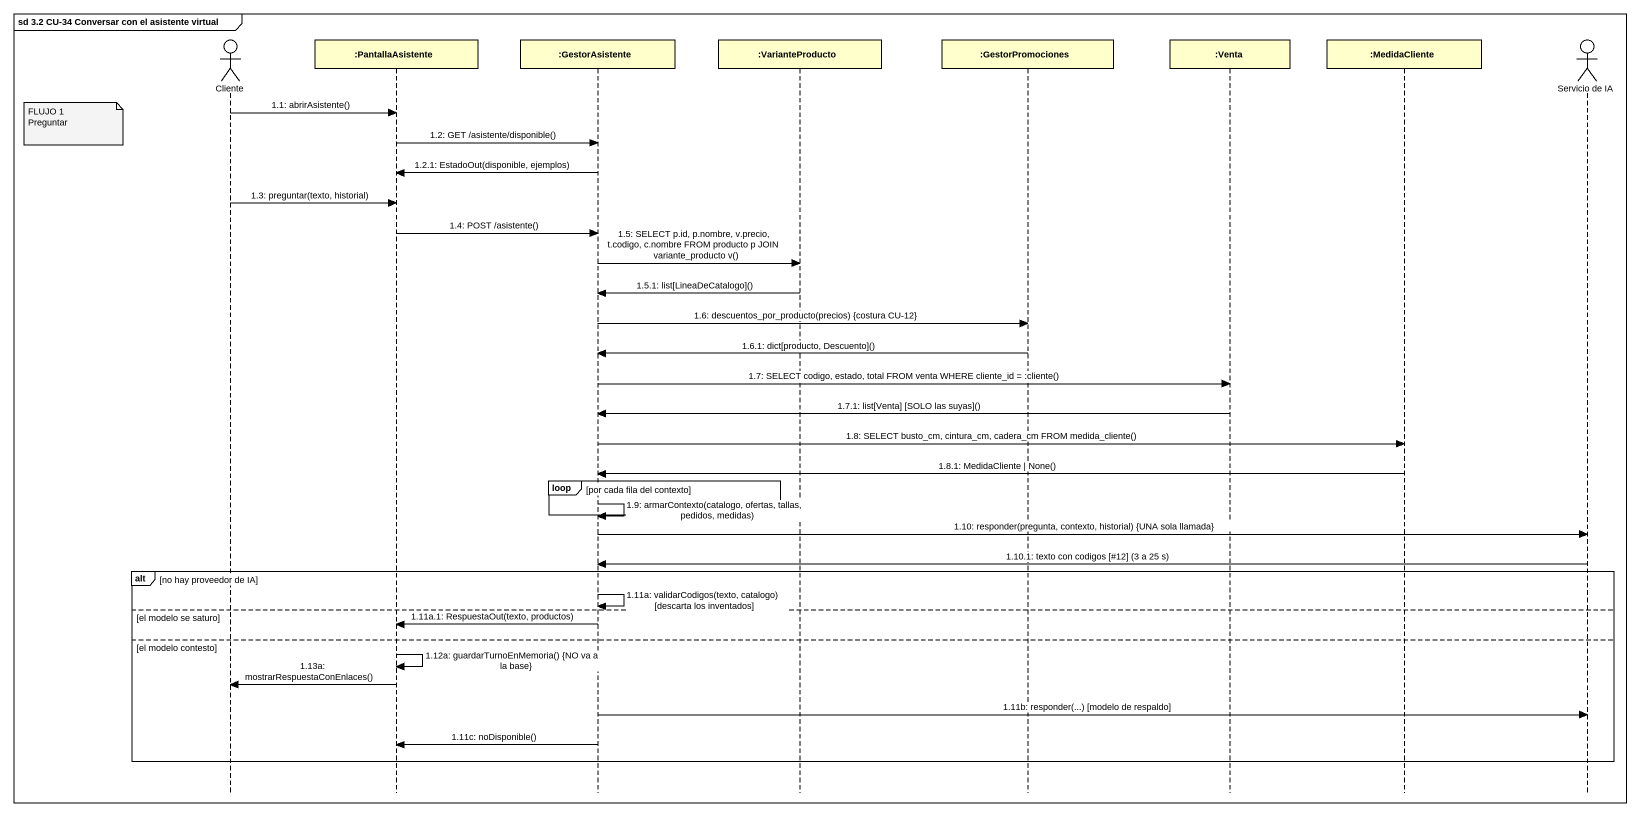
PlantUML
@startuml
mainframe sd 3.2 CU-34 Conversar con el asistente virtual
hide footbox
actor Cliente
participant ":PantallaAsistente" as PantallaAsistente
participant ":GestorAsistente" as GestorAsistente
participant ":VarianteProducto" as VarianteProducto
participant ":GestorPromociones" as GestorPromociones
participant ":Venta" as Venta
participant ":MedidaCliente" as MedidaCliente
actor "Servicio de IA" as Servicio_de_IA

Cliente -> PantallaAsistente : 1.1: abrirAsistente()
note left of Cliente
  FLUJO 1
  Preguntar
end note
PantallaAsistente -> GestorAsistente : 1.2: GET /asistente/disponible()
GestorAsistente -> PantallaAsistente : 1.2.1: EstadoOut(disponible, ejemplos)
Cliente -> PantallaAsistente : 1.3: preguntar(texto, historial)
PantallaAsistente -> GestorAsistente : 1.4: POST /asistente()
GestorAsistente -> VarianteProducto : 1.5: SELECT p.id, p.nombre, v.precio, t.codigo, c.nombre FROM producto p JOIN variante_producto v()
VarianteProducto -> GestorAsistente : 1.5.1: list[LineaDeCatalogo]()
GestorAsistente -> GestorPromociones : 1.6: descuentos_por_producto(precios) {costura CU-12}
GestorPromociones -> GestorAsistente : 1.6.1: dict[producto, Descuento]()
GestorAsistente -> Venta : 1.7: SELECT codigo, estado, total FROM venta WHERE cliente_id = :cliente()
Venta -> GestorAsistente : 1.7.1: list[Venta] [SOLO las suyas]()
GestorAsistente -> MedidaCliente : 1.8: SELECT busto_cm, cintura_cm, cadera_cm FROM medida_cliente()
MedidaCliente -> GestorAsistente : 1.8.1: MedidaCliente | None()
loop por cada fila del contexto
  GestorAsistente -> GestorAsistente : 1.9: armarContexto(catalogo, ofertas, tallas, pedidos, medidas)
end
GestorAsistente -> Servicio_de_IA : 1.10: responder(pregunta, contexto, historial) {UNA sola llamada}
Servicio_de_IA -> GestorAsistente : 1.10.1: texto con codigos [#12] (3 a 25 s)
alt no hay proveedor de IA
  GestorAsistente -> GestorAsistente : 1.11a: validarCodigos(texto, catalogo) [descarta los inventados]
else el modelo se saturo
  GestorAsistente -> PantallaAsistente : 1.11a.1: RespuestaOut(texto, productos)
else el modelo contesto
  PantallaAsistente -> PantallaAsistente : 1.12a: guardarTurnoEnMemoria() {NO va a la base}
  PantallaAsistente -> Cliente : 1.13a: mostrarRespuestaConEnlaces()
  GestorAsistente -> Servicio_de_IA : 1.11b: responder(...) [modelo de respaldo]
  GestorAsistente -> PantallaAsistente : 1.11c: noDisponible()
end
@enduml
